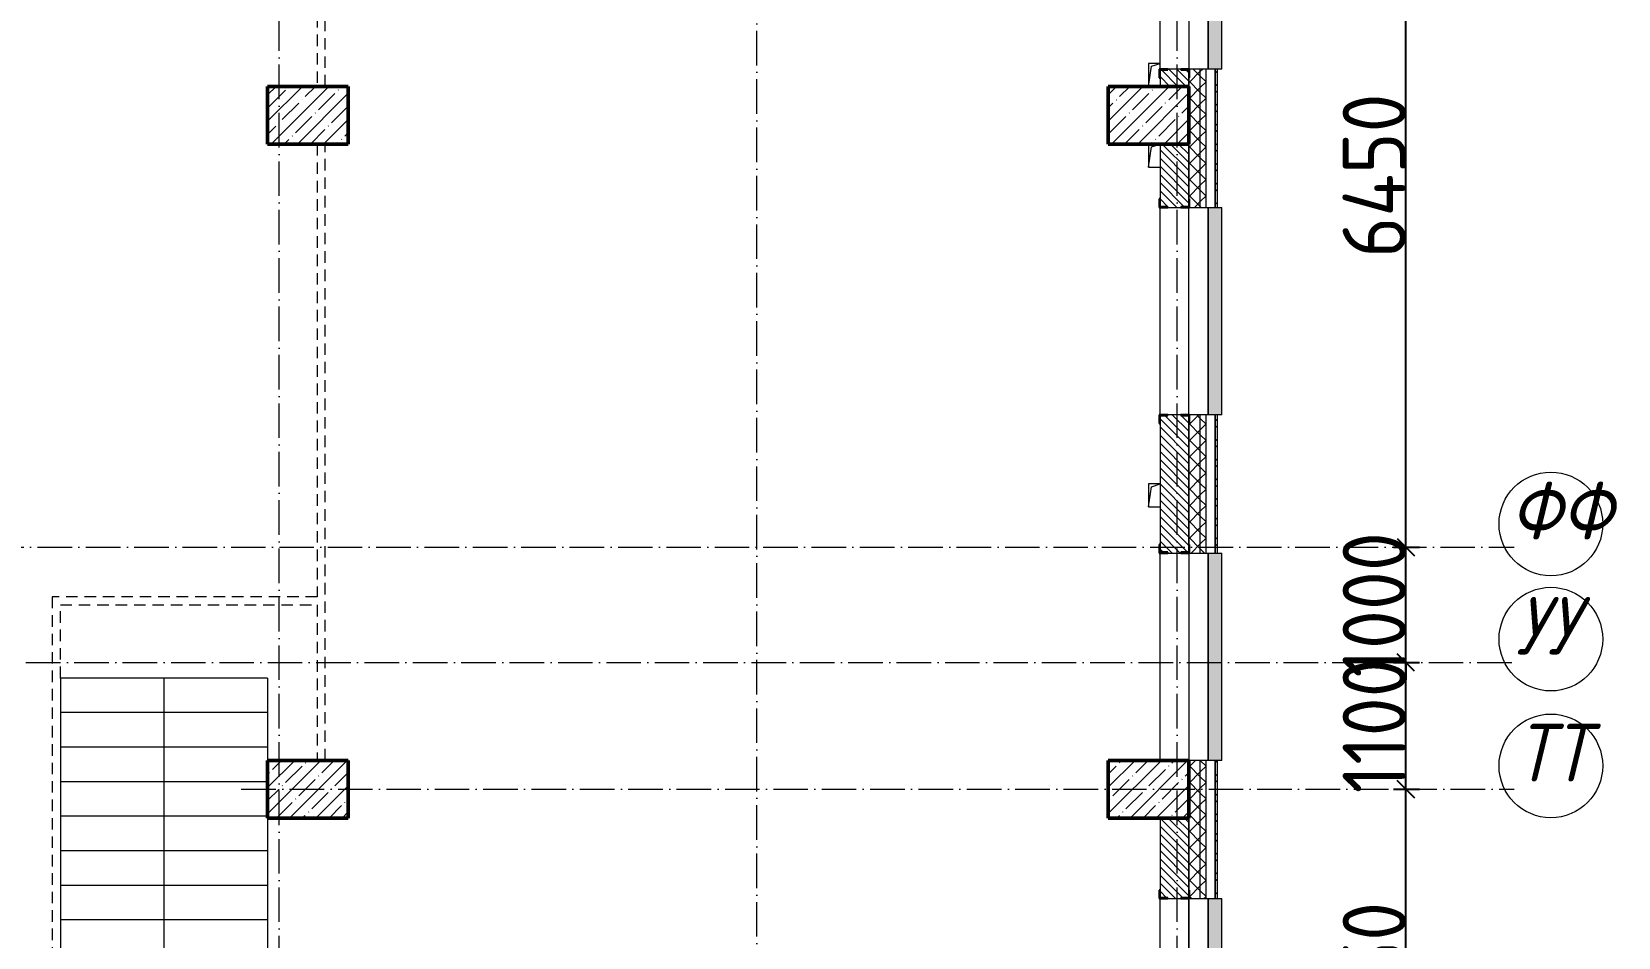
# Model space of a CAD drawing. Header units: millimetres. Extents: x -136833 to 49383, y -8033 to 344618.
# Drawn here: x -40233 to -26455, y 317993 to 325852 of the extents above; entities that cross this region are included whole.
import ezdxf

# ---------------------------------------------------------------- set-up
doc = ezdxf.new("R2010")
doc.units = ezdxf.units.MM
doc.linetypes.add('200_ШТРИХ_ш1п0_6_', pattern=[160, 100, -60])
doc.linetypes.add('50_200_ШТРИХ_1Т_ш5_п1_п1_', pattern=[700, 500, -100, 0, -100])
for name, color, linetype, lineweight in [('A-____-____-DIMS', 7, 'Continuous', 9), ('A-DETL-____-OTLN-3', 7, '200_ШТРИХ_ш1п0_6_', 9), ('A-GENM-____-MCUT', 7, 'Continuous', 25), ('A-GENM-____-OTLN', 7, 'Continuous', 9), ('A-GENM-____-OTLN-1', 7, 'Continuous', 25), ('A-GLAZ-____-OTLN', 7, 'Continuous', 9), ('A-WALL-____-MCUT', 7, 'Continuous', 13), ('A-WALL-____-MCUT-1', 7, 'Continuous', 9), ('A-WALL-____-OTLN', 7, 'Continuous', 9), ('A-WALL-____-PATT-1', 7, 'Continuous', 9), ('A-WALL-FNSH-MCUT-1', 7, 'Continuous', 9), ('S-COLS-____-MCUT', 7, 'Continuous', 50), ('S-COLS-____-OTLN', 7, 'Continuous', 9), ('S-GRID-____-IDEN', 7, 'Continuous', 9), ('S-GRID-____-OTLN-1', 7, '50_200_ШТРИХ_1Т_ш5_п1_п1_', 9), ('S-STRS-____-OTLN-1', 7, 'Continuous', 9)]:
    doc.layers.add(name, color=color, linetype=linetype, lineweight=lineweight)
doc.layers.add('A-GLAZ-____-OTLN-1', color=7, linetype='Continuous', lineweight=9, true_color=0xc0c0c0)
doc.styles.add('ISOCPEUR_I_9', font='isocpeui.ttf', dxfattribs={"width": 0.9, "height": 250})
doc.styles.add('СПДС', font='isocpeur.ttf', dxfattribs={"width": 0.9})
doc.dimstyles.new('ISO-2_5_0_9К_БОЛЬШОЙ_ОСИ', dxfattribs={"dimscale": 304.8, "dimtxt": 248.995294, "dimasz": 0.492126, "dimexe": 0.393701, "dimexo": 0, "dimgap": 0, "dimtad": 1, "dimdec": 0, "dimzin": 0, "dimdsep": 46, "dimtxsty": 'ISOCPEUR_I_9', "dimblk1": 'OBLIQUE', "dimblk2": 'OBLIQUE', "dimsah": 1, "dimcen": 0.09, "dimdle": 0.393701, "dimazin": 0, "dimtfac": 1, "dimtdec": 4, "dimtix": 1, "dimtmove": 0, "dimatfit": 3, "dimfxl": 1, "dimtvp": 1, "dimtolj": 1, "dimtzin": 0, "dimarcsym": 2})
pattern_1 = [(45, (-131434.41, 245796.49), (-70.71068, 70.71068), []), (135, (-131434.41, 245796.49), (-70.71068, -70.71068), [])]
pattern_2 = [(135, (-131434.413, 245796.486), (-35.35534, -35.35534), [])]

# ---------------------------------------------------------------- blocks, each defined once
blk = doc.blocks.new('BSC_Колонна _Прямоугольная - 500х700-V98-АР1_План отверстий 2 этажа в осях 1-64_Ю-ЯЯ')
at = {"layer": 'S-COLS-____-OTLN'}
h = blk.add_hatch(dxfattribs=at)
h.set_pattern_fill('FP_111', color=256, style=0, pattern_type=2)
h.set_pattern_definition([(315, (-73481.04, 93600), (114.04925, 114.04925), []), (315, (-73481.04, 93485.95), (114.04925, 114.04925), [201.613, -40.323, 3.353, -36.97])])
h.paths.add_polyline_path([(-250, -350), (250, -350), (250, 350), (-250, 350)], flags=0)
at = {"layer": 'S-COLS-____-MCUT'}
for p, q in [((250, 350), (-250, 350)), ((-250, 350), (-250, -350)), ((250, -350), (250, 350)), ((-250, -350), (250, -350))]:
    blk.add_line(p, q, dxfattribs=at)
blk = doc.blocks.new('BSC_Колонна _Прямоугольная - 500х700-V100-АР1_План отверстий 2 этажа в осях 1-64_Ю-ЯЯ')
at = {"layer": 'S-COLS-____-OTLN'}
h = blk.add_hatch(dxfattribs=at)
h.set_pattern_fill('FP_113', color=256, style=0, pattern_type=2)
h.set_pattern_definition([(315, (-73481.04, 100900), (114.04925, 114.04925), []), (315, (-73481.04, 100785.95), (114.04925, 114.04925), [201.613, -40.323, 3.353, -36.97])])
h.paths.add_polyline_path([(-250, 168), (-250, -350), (250, -350), (250, 350), (-250, 350)], flags=0)
at = {"layer": 'S-COLS-____-MCUT'}
for p, q in [((250, 350), (-250, 350)), ((-250, 350), (-250, -350)), ((250, -350), (250, 350)), ((-250, -350), (250, -350))]:
    blk.add_line(p, q, dxfattribs=at)
blk = doc.blocks.new('BSC_Колонна _Прямоугольная - 500х700-V101-АР1_План отверстий 2 этажа в осях 1-64_Ю-ЯЯ')
at = {"layer": 'S-COLS-____-OTLN'}
h = blk.add_hatch(dxfattribs=at)
h.set_pattern_fill('FP_114', color=256, style=0, pattern_type=2)
h.set_pattern_definition([(315, (-79331.04, 93600), (114.04925, 114.04925), []), (315, (-79331.04, 93485.95), (114.04925, 114.04925), [201.613, -40.323, 3.353, -36.97])])
h.paths.add_polyline_path([(-250, -350), (250, -350), (250, 350), (-250, 350)], flags=0)
at = {"layer": 'S-COLS-____-MCUT'}
for p, q in [((250, 350), (-250, 350)), ((-250, 350), (-250, -350)), ((250, -350), (250, 350)), ((-250, -350), (250, -350))]:
    blk.add_line(p, q, dxfattribs=at)
blk = doc.blocks.new('BSC_Колонна _Прямоугольная - 500х700-V102-АР1_План отверстий 2 этажа в осях 1-64_Ю-ЯЯ')
at = {"layer": 'S-COLS-____-OTLN'}
h = blk.add_hatch(dxfattribs=at)
h.set_pattern_fill('FP_115', color=256, style=0, pattern_type=2)
h.set_pattern_definition([(315, (-79331.04, 100900), (114.04925, 114.04925), []), (315, (-79331.04, 100785.95), (114.04925, 114.04925), [201.613, -40.323, 3.353, -36.97])])
h.paths.add_polyline_path([(-250, 350), (-250, -350), (250, -350), (250, 350)], flags=0)
at = {"layer": 'S-COLS-____-MCUT'}
for p, q in [((250, 350), (-250, 350)), ((-250, 350), (-250, -350)), ((250, -350), (250, 350)), ((-250, -350), (250, -350))]:
    blk.add_line(p, q, dxfattribs=at)
blk = doc.blocks.new('Отлив_СКБ - Отлив витража_120_НВФ-31885687-АР1_План отверстий 2 этажа в осях 1-64_Ю-ЯЯ')
at = {"layer": 'A-GLAZ-____-OTLN-1'}
for points in [[(0, 0), (0, -2), (1800, -2), (1800, 0), (1023, 0)], [(0, -83), (0, -120), (1800, -120), (1800, -2), (0, -2), (0, -63)]]:
    blk.add_hatch(color=256, dxfattribs=at).paths.add_polyline_path(points, flags=0)
at = {"layer": 'A-GLAZ-____-OTLN'}
for p, q in [((0, 0), (1800, 0)), ((1800, -2), (0, -2)), ((0, -120), (0, -83)), ((0, -120), (1800, -120)), ((1800, -83), (1800, -120))]:
    blk.add_line(p, q, dxfattribs=at)
blk = doc.blocks.new('Фахверк_СКБ_Уголок - 250_2700-27497298-АР1_План отверстий 2 этажа в осях 1-64_Ю-ЯЯ')
at = {"layer": 'A-GENM-____-MCUT'}
for p, q in [((200, 181), (125, 181)), ((125, 181), (125, 106)), ((131, 106), (131, 175)), ((131, 175), (200, 175)), ((200, 175), (200, 181)), ((125, 106), (131, 106)), ((131, -6), (125, -6)), ((125, -6), (125, -81)), ((125, -81), (200, -81)), ((131, -75), (131, -6)), ((200, -75), (131, -75)), ((200, -81), (200, -75))]:
    blk.add_line(p, q, dxfattribs=at)
blk = doc.blocks.new('Фахверк_СКБ_Уголок - 250_2700_1-27501432-АР1_План отверстий 2 этажа в осях 1-64_Ю-ЯЯ')
at = {"layer": 'A-GENM-____-MCUT'}
for p, q in [((200, 181), (125, 181)), ((125, 181), (125, 106)), ((131, 106), (131, 175)), ((131, 175), (200, 175)), ((200, 175), (200, 181)), ((125, 106), (131, 106)), ((131, -6), (125, -6)), ((125, -6), (125, -81)), ((125, -81), (200, -81)), ((131, -75), (131, -6)), ((200, -75), (131, -75)), ((200, -81), (200, -75))]:
    blk.add_line(p, q, dxfattribs=at)
blk = doc.blocks.new('AR_Отверстие прямоугольное _в плите_ - AR_Отверстие прямоугольное _в плите_-V168-АР1_План отверстий 2 этажа в осях 1-64_Ю-ЯЯ')
at = {"layer": 'A-GENM-____-OTLN'}
for p, q in [((-50, 100), (-50, -100)), ((-50, -100), (-25, 75)), ((-25, 75), (50, 100)), ((-50, -100), (50, -100))]:
    blk.add_line(p, q, dxfattribs=at)
blk = doc.blocks.new('AR_Отверстие прямоугольное _в плите_ - AR_Отверстие прямоугольное _в плите_-V172-АР1_План отверстий 2 этажа в осях 1-64_Ю-ЯЯ')
at = {"layer": 'A-GENM-____-OTLN'}
for p, q in [((50, 100), (-50, 100)), ((-50, 100), (-50, -100)), ((-50, -100), (-25, 75)), ((-25, 75), (50, 100)), ((-50, -100), (50, -100))]:
    blk.add_line(p, q, dxfattribs=at)
blk = doc.blocks.new('AR_Отверстие прямоугольное _в плите_ - AR_Отверстие прямоугольное _в плите_-V169-АР1_План отверстий 2 этажа в осях 1-64_Ю-ЯЯ')
at = {"layer": 'A-GENM-____-OTLN'}
for p, q in [((50, 100), (-50, 100)), ((-50, 100), (-50, -100)), ((-50, -100), (-25, 75)), ((-25, 75), (50, 100))]:
    blk.add_line(p, q, dxfattribs=at)
blk = doc.blocks.new('Ось сетки - Круг_Ø6_00__ISO-2_5_0_9K_-25732049-АР1_План отверстий 3 этажа в осях 1-64_Ю-ЯЯ')
at = {"layer": 'S-GRID-____-IDEN'}
blk.add_circle((0, 0), 3, dxfattribs=at)
blk = doc.blocks.new('_Oblique')
at = {"color": 0, "linetype": 'ByBlock', "lineweight": -2}
blk.add_line((-0.5, -0.5), (0.5, 0.5), dxfattribs=at)
blk = doc.blocks.new('*D2025')
at = {"layer": 'A-____-____-DIMS', "color": 0, "lineweight": -2, "transparency": 16777216}
for p, q in [((386905, -16852), (386905, -13262)), ((386799, -13382), (387025, -13382)), ((386799, -16732), (387025, -16732))]:
    blk.add_line(p, q, dxfattribs=at)
at = {"layer": 'Defpoints', "color": 0, "transparency": 16777216}
for p in [(386799, -13382), (386905, -13382), (386799, -16732)]:
    blk.add_point(p, dxfattribs=at)
at = {"layer": 'A-____-____-DIMS', "color": 0, "lineweight": -2, "transparency": 16777216, "xscale": 150, "yscale": 150, "zscale": 150}
for p, rotation in [((386905, -13382), 90), ((386905, -16732), 270)]:
    blk.add_blockref('_Oblique', p, dxfattribs=dict(at, rotation=rotation))
at = {"layer": 'A-____-____-DIMS', "color": 0, "transparency": 16777216, "insert": (386631, -15057), "char_height": 548.6, "attachment_point": 5, "rotation": 90, "style": 'СПДС'}
blk.add_mtext('\\A1;3350', dxfattribs=at)
blk = doc.blocks.new('*D2026')
at = {"layer": 'A-____-____-DIMS', "color": 0, "lineweight": -2, "transparency": 16777216}
for p, q in [((386905, -13502), (386905, -12162)), ((386799, -12282), (387025, -12282)), ((386799, -13382), (387025, -13382))]:
    blk.add_line(p, q, dxfattribs=at)
at = {"layer": 'Defpoints', "color": 0, "transparency": 16777216}
for p in [(386799, -12282), (386905, -12282), (386799, -13382)]:
    blk.add_point(p, dxfattribs=at)
at = {"layer": 'A-____-____-DIMS', "color": 0, "lineweight": -2, "transparency": 16777216, "xscale": 150, "yscale": 150, "zscale": 150}
for p, rotation in [((386905, -12282), 90), ((386905, -13382), 270)]:
    blk.add_blockref('_Oblique', p, dxfattribs=dict(at, rotation=rotation))
at = {"layer": 'A-____-____-DIMS', "color": 0, "transparency": 16777216, "insert": (386631, -12832), "char_height": 548.6, "attachment_point": 5, "rotation": 90, "style": 'СПДС'}
blk.add_mtext('\\A1;1100', dxfattribs=at)
blk = doc.blocks.new('*D2027')
at = {"layer": 'A-____-____-DIMS', "color": 0, "lineweight": -2, "transparency": 16777216}
for p, q in [((386905, -11282), (386905, -11132)), ((386799, -11282), (387025, -11282)), ((386905, -12282), (386905, -11282)), ((386799, -12282), (387025, -12282)), ((386905, -12282), (386905, -12432))]:
    blk.add_line(p, q, dxfattribs=at)
at = {"layer": 'Defpoints', "color": 0, "transparency": 16777216}
for p in [(386799, -11282), (386905, -11282), (386799, -12282)]:
    blk.add_point(p, dxfattribs=at)
at = {"layer": 'A-____-____-DIMS', "color": 0, "lineweight": -2, "transparency": 16777216, "xscale": 150, "yscale": 150, "zscale": 150}
for p, rotation in [((386905, -11282), 270), ((386905, -12282), 90)]:
    blk.add_blockref('_Oblique', p, dxfattribs=dict(at, rotation=rotation))
at = {"layer": 'A-____-____-DIMS', "color": 0, "transparency": 16777216, "insert": (386631, -11782), "char_height": 548.6, "attachment_point": 5, "rotation": 90, "style": 'СПДС'}
blk.add_mtext('\\A1;1000', dxfattribs=at)
blk = doc.blocks.new('*D2028')
at = {"layer": 'A-____-____-DIMS', "color": 0, "lineweight": -2, "transparency": 16777216}
for p, q in [((386905, -11402), (386905, -4712)), ((386799, -4832), (387025, -4832)), ((386799, -11282), (387025, -11282))]:
    blk.add_line(p, q, dxfattribs=at)
at = {"layer": 'Defpoints', "color": 0, "transparency": 16777216}
for p in [(386799, -4832), (386905, -4832), (386799, -11282)]:
    blk.add_point(p, dxfattribs=at)
at = {"layer": 'A-____-____-DIMS', "color": 0, "lineweight": -2, "transparency": 16777216, "xscale": 150, "yscale": 150, "zscale": 150}
for p, rotation in [((386905, -4832), 90), ((386905, -11282), 270)]:
    blk.add_blockref('_Oblique', p, dxfattribs=dict(at, rotation=rotation))
at = {"layer": 'A-____-____-DIMS', "color": 0, "transparency": 16777216, "insert": (386631, -8057), "char_height": 548.6, "attachment_point": 5, "rotation": 90, "style": 'СПДС'}
blk.add_mtext('\\A1;6450', dxfattribs=at)
blk = doc.blocks.new('3эт')
at = {"layer": 'S-GRID-____-OTLN-1', "color": 251, "ltscale": 0.6, "true_color": 0x636466}
for p, q in [((377120.7, -46882.4), (377120.7, 4029.4)), ((381270.7, -37346.8), (381270.7, 4029.4)), ((384920.7, -46882.4), (384920.7, 4029.4)), ((333012.7, -11282.4), (387845.1, -11282.4)), ((318208.2, -12282.4), (387845.1, -12282.4)), ((376792, -13382.4), (387845.1, -13382.4))]:
    blk.add_line(p, q, dxfattribs=at)
at = {"layer": 'S-GRID-____-IDEN', "xscale": 150, "yscale": 150, "zscale": 99.99999999999993, "rotation": 269.9999999999995}
for p in [(388165, -11079.9), (388165, -12079.9), (388165, -13179.9)]:
    blk.add_blockref('Ось сетки - Круг_Ø6_00__ISO-2_5_0_9K_-25732049-АР1_План отверстий 3 этажа в осях 1-64_Ю-ЯЯ', p, dxfattribs=at)
at = {"layer": 'S-GRID-____-IDEN', "char_height": 500, "attachment_point": 1, "style": 'ISOCPEUR_I_9'}
for s, insert, width in [('ФФ', (387810, -10714.8), 562.785), ('УУ', (387857.7, -11714.8), 447.342), ('ТТ', (387857.7, -12814.8), 447.342)]:
    blk.add_mtext(s, dxfattribs=dict(at, insert=insert, width=width))
at = {"layer": 'A-____-____-DIMS'}
for base, p1, p2, override, picture, middle in [((386904.9, -4832.4), (386798.9, -11282.4), (386798.9, -4832.4), {"dimtxt": 1.8, "dimpost": '<>', "dimtxsty": 'СПДС', "dimfxl": 6450}, '*D2028', (386630.6, -8057.4)), ((386904.9, -11282.4), (386798.9, -12282.4), (386798.9, -11282.4), {"dimtxt": 1.8, "dimpost": '<>', "dimtxsty": 'СПДС', "dimfxl": 1000}, '*D2027', (386630.6, -11782.4)), ((386904.9, -12282.4), (386798.9, -13382.4), (386798.9, -12282.4), {"dimtxt": 1.8, "dimpost": '<>', "dimtxsty": 'СПДС', "dimfxl": 1100}, '*D2026', (386630.6, -12832.4)), ((386904.9, -13382.4), (386798.9, -16732.4), (386798.9, -13382.4), {"dimtxt": 1.8, "dimpost": '<>', "dimtxsty": 'СПДС', "dimfxl": 3350}, '*D2025', (386630.6, -15057.4))]:
    dim = blk.add_linear_dim(base=base, p1=p1, p2=p2, angle=90, dimstyle='ISO-2_5_0_9К_БОЛЬШОЙ_ОСИ', override=override, dxfattribs=at)
    dim.commit()
    dim.dimension.update_dxf_attribs({"geometry": picture, "text_midpoint": middle})

msp = doc.modelspace()

# ---------------------------------------------------------------- hatches: boundary and pattern name
at = {"layer": 'A-WALL-____-PATT-1'}
h = msp.add_hatch(dxfattribs=at)
h.set_pattern_fill('FP_3', color=256, style=0, pattern_type=2)
h.set_pattern_definition([(45, (-131434.41, 245796.49), (-85.53659, 85.53659), []), (45, (-131377.39, 245796.49), (-85.53659, 85.53659), [])])
h.paths.add_polyline_path([(-29934.4, 315277.5), (-29934.4, 316527.5), (-29954.4, 316527.5), (-29954.4, 315277.5)], flags=0)
h.paths.add_polyline_path([(-29954.4, 318327.5), (-29934.4, 318327.5), (-29934.4, 319527.5), (-29954.4, 319527.5), (-29954.4, 319165.2)], flags=0)
h.paths.add_polyline_path([(-29934.4, 321327.5), (-29934.4, 322527.5), (-29954.4, 322527.5), (-29954.4, 321327.5)], flags=0)
h.paths.add_polyline_path([(-29934.4, 324327.5), (-29934.4, 325527.5), (-29954.4, 325527.5), (-29954.4, 324327.5)], flags=0)
h.paths.add_polyline_path([(-29934.4, 327327.5), (-29934.4, 331707.5), (-29954.4, 331707.5), (-29954.4, 327327.5)], flags=0)
h = msp.add_hatch(dxfattribs=at)
h.set_pattern_fill('FP_1', color=256, style=0, pattern_type=2)
h.set_pattern_definition(pattern_1)
h.paths.add_polyline_path([(-30034.4, 292612.5), (-30034.4, 292877.5), (-30084.4, 292877.5), (-30084.4, 292612.5)], flags=0)
h.paths.add_polyline_path([(-30084.4, 293877.5), (-30034.4, 293877.5), (-30034.4, 301577.5), (-30084.4, 301577.5), (-30084.4, 296563.4)], flags=0)
h.paths.add_polyline_path([(-30084.4, 315277.5), (-30034.4, 315277.5), (-30034.4, 316527.5), (-30084.4, 316527.5), (-30084.4, 315936.4)], flags=0)
h.paths.add_polyline_path([(-30084.4, 318327.5), (-30034.4, 318327.5), (-30034.4, 319527.5), (-30084.4, 319527.5), (-30084.4, 319165.2)], flags=0)
h.paths.add_polyline_path([(-30034.4, 321327.5), (-30034.4, 322527.5), (-30084.4, 322527.5), (-30084.4, 321327.5)], flags=0)
h.paths.add_polyline_path([(-30034.4, 324327.5), (-30034.4, 325527.5), (-30084.4, 325527.5), (-30084.4, 324327.5)], flags=0)
h.paths.add_polyline_path([(-30034.4, 327327.5), (-30034.4, 331577.5), (-30084.4, 331577.5), (-30084.4, 327327.5)], flags=0)
h = msp.add_hatch(dxfattribs=at)
h.set_pattern_fill('FP_1', color=256, style=0, pattern_type=2)
h.set_pattern_definition(pattern_1)
h.paths.add_polyline_path([(-30184.4, 292612.5), (-30084.4, 292612.5), (-30084.4, 292877.5), (-30184.4, 292877.5)], flags=0)
h.paths.add_polyline_path([(-30084.4, 293877.5), (-30084.4, 301577.5), (-30178.4, 301577.5), (-30178.4, 301502.5), (-30184.4, 301502.5), (-30184.4, 293877.5)], flags=0)
h.paths.add_polyline_path([(-30084.4, 315277.5), (-30084.4, 316527.5), (-30178.4, 316527.5), (-30178.4, 316452.5), (-30184.4, 316452.5), (-30184.4, 315352.5), (-30178.4, 315352.5), (-30178.4, 315277.5)], flags=0)
h.paths.add_polyline_path([(-30178.4, 318327.5), (-30084.4, 318327.5), (-30084.4, 319527.5), (-30184.4, 319527.5), (-30184.4, 318402.5), (-30178.4, 318402.5), (-30178.4, 318333.5)], flags=0)
h.paths.add_polyline_path([(-30178.4, 321327.5), (-30084.4, 321327.5), (-30084.4, 322527.5), (-30178.4, 322527.5), (-30178.4, 322452.5), (-30184.4, 322452.5), (-30184.4, 321402.5), (-30178.4, 321402.5), (-30178.4, 321333.5)], flags=0)
h.paths.add_polyline_path([(-30178.4, 324327.5), (-30084.4, 324327.5), (-30084.4, 325527.5), (-30178.4, 325527.5), (-30178.4, 325452.5), (-30184.4, 325452.5), (-30184.4, 324402.5), (-30178.4, 324402.5), (-30178.4, 324333.5)], flags=0)
h.paths.add_polyline_path([(-30084.4, 327327.5), (-30084.4, 331477.5), (-30184.4, 331477.5), (-30184.4, 327327.5)], flags=0)
h = msp.add_hatch(dxfattribs=at)
h.set_pattern_fill('FP_6', color=256, style=0, pattern_type=2)
h.set_pattern_definition(pattern_2)
h.paths.add_polyline_path([(-30260.2, 325377.5), (-30184.4, 325377.5), (-30184.4, 325521.5), (-30253.4, 325521.5), (-30253.4, 325527.5), (-30365.4, 325527.5), (-30365.4, 325521.5), (-30434.4, 325521.5), (-30434.4, 325377.5)], flags=0)
h = msp.add_hatch(dxfattribs=at)
h.set_pattern_fill('FP_6', color=256, style=0, pattern_type=2)
h.set_pattern_definition(pattern_2)
h.paths.add_polyline_path([(-30253.4, 321327.5), (-30253.4, 321333.5), (-30184.4, 321333.5), (-30184.4, 322521.5), (-30253.4, 322521.5), (-30253.4, 322527.5), (-30365.4, 322527.5), (-30365.4, 322521.5), (-30434.4, 322521.5), (-30434.4, 321333.5), (-30365.4, 321333.5), (-30365.4, 321327.5)], flags=0)
h.paths.add_polyline_path([(-30253.4, 324327.5), (-30253.4, 324333.5), (-30184.4, 324333.5), (-30184.4, 324877.2), (-30434.4, 324877.2), (-30434.4, 324333.5), (-30365.4, 324333.5), (-30365.4, 324327.5)], flags=0)
h = msp.add_hatch(dxfattribs=at)
h.set_pattern_fill('FP_6', color=256, style=0, pattern_type=2)
h.set_pattern_definition(pattern_2)
h.paths.add_polyline_path([(-30434.4, 316177.5), (-30184.4, 316177.5), (-30184.4, 316521.5), (-30253.4, 316521.5), (-30253.4, 316527.5), (-30365.4, 316527.5), (-30365.4, 316521.5), (-30434.4, 316521.5), (-30434.4, 316452.5)], flags=0)
h.paths.add_polyline_path([(-30253.4, 318327.5), (-30253.4, 318333.5), (-30184.4, 318333.5), (-30184.4, 319027.5), (-30434.4, 319027.5), (-30434.4, 318333.5), (-30365.4, 318333.5), (-30365.4, 318327.5)], flags=0)

# ---------------------------------------------------------------- linework, layer by layer
at = {"layer": 'A-DETL-____-OTLN-3'}
for p, q in [((-37754.4, 326627.5), (-37754.4, 325377.5)), ((-37684.4, 325377.5), (-37684.4, 326627.5)), ((-37754.4, 324877.5), (-37754.4, 320947.5)), ((-37684.4, 319527.5), (-37684.4, 324877.5)), ((-40054.4, 320947.5), (-40054.4, 310357.5)), ((-37754.4, 320947.5), (-40054.4, 320947.5)), ((-39984.4, 320242.5), (-39984.4, 320877.5)), ((-39984.4, 320877.5), (-37754.4, 320877.5)), ((-37754.4, 320877.5), (-37754.4, 319527.5))]:
    msp.add_line(p, q, dxfattribs=at)
at = {"layer": 'A-WALL-____-MCUT'}
for p, q in [((-30434.4, 325452.5), (-30434.4, 325377.5)), ((-30253.4, 325527.5), (-30365.4, 325527.5)), ((-29954.4, 325527.5), (-30178.4, 325527.5)), ((-29954.4, 324327.5), (-29954.4, 325527.5)), ((-30184.4, 324877.2), (-30434.4, 324877.2)), ((-30434.4, 324877.2), (-30434.4, 324402.5)), ((-30365.4, 324327.5), (-30253.4, 324327.5)), ((-30178.4, 324327.5), (-29954.4, 324327.5)), ((-30434.4, 322452.5), (-30434.4, 321402.5)), ((-30253.4, 322527.5), (-30365.4, 322527.5)), ((-29954.4, 322527.5), (-30178.4, 322527.5)), ((-29954.4, 321327.5), (-29954.4, 322527.5)), ((-30365.4, 321327.5), (-30253.4, 321327.5)), ((-30178.4, 321327.5), (-29954.4, 321327.5)), ((-29954.4, 319527.5), (-30184.4, 319527.5)), ((-29954.4, 318327.5), (-29954.4, 319527.5)), ((-30434.4, 319027.5), (-30434.4, 318402.5)), ((-30365.4, 318327.5), (-30253.4, 318327.5)), ((-30178.4, 318327.5), (-29954.4, 318327.5))]:
    msp.add_line(p, q, dxfattribs=at)
at = {"layer": 'A-WALL-____-MCUT-1'}
for p, q in [((-30184.4, 325452.5), (-30184.4, 325377.5)), ((-30184.4, 325377.5), (-30184.4, 325452.5)), ((-30084.4, 324327.5), (-30084.4, 325527.5)), ((-30034.4, 324327.5), (-30034.4, 325527.5)), ((-30184.4, 324877.2), (-30184.4, 324402.5)), ((-30184.4, 324402.5), (-30184.4, 324877.2)), ((-30184.4, 322452.5), (-30184.4, 321402.5)), ((-30184.4, 321402.5), (-30184.4, 322452.5)), ((-30084.4, 321327.5), (-30084.4, 322527.5)), ((-30034.4, 321327.5), (-30034.4, 322527.5)), ((-30084.4, 318327.5), (-30084.4, 319527.5)), ((-30034.4, 318327.5), (-30034.4, 319527.5)), ((-30184.4, 319027.5), (-30184.4, 318402.5)), ((-30184.4, 318402.5), (-30184.4, 319027.5))]:
    msp.add_line(p, q, dxfattribs=at)
at = {"layer": 'A-WALL-____-OTLN'}
for p, q in [((-30434.4, 325527.5), (-30434.4, 327327.5)), ((-30184.4, 327327.5), (-30184.4, 325527.5)), ((-30434.4, 324877.2), (-30434.4, 324877.5)), ((-30434.4, 322527.5), (-30434.4, 324327.5)), ((-30184.4, 322527.5), (-30184.4, 324327.5)), ((-30434.4, 319527.5), (-30434.4, 321327.5)), ((-30184.4, 321327.5), (-30184.4, 319527.5)), ((-30434.4, 316527.5), (-30434.4, 318327.5)), ((-30184.4, 316527.5), (-30184.4, 318327.5)), ((-30184.4, 318327.5), (-30184.4, 316527.5))]:
    msp.add_line(p, q, dxfattribs=at)
at = {"layer": 'A-WALL-FNSH-MCUT-1'}
for p, q in [((-29934.4, 325527.5), (-29954.4, 325527.5)), ((-29954.4, 325527.5), (-29954.4, 324327.5)), ((-29934.4, 324327.5), (-29934.4, 325527.5)), ((-29954.4, 324327.5), (-29934.4, 324327.5)), ((-29934.4, 322527.5), (-29954.4, 322527.5)), ((-29954.4, 322527.5), (-29954.4, 321327.5)), ((-29934.4, 321327.5), (-29934.4, 322527.5)), ((-29954.4, 321327.5), (-29934.4, 321327.5)), ((-29934.4, 319527.5), (-29954.4, 319527.5)), ((-29954.4, 319527.5), (-29954.4, 318327.5)), ((-29934.4, 318327.5), (-29934.4, 319527.5)), ((-29954.4, 318327.5), (-29934.4, 318327.5))]:
    msp.add_line(p, q, dxfattribs=at)
at = {"layer": 'S-STRS-____-OTLN-1'}
for p, q in [((-38184.4, 320242.5), (-39984.4, 320242.5)), ((-39984.4, 320242.5), (-39984.4, 319942.5)), ((-38184.4, 320242.5), (-39984.4, 320242.5)), ((-39084.4, 320242.5), (-39084.4, 319942.5)), ((-38184.4, 320242.5), (-38184.4, 319942.5)), ((-39984.4, 319942.5), (-39984.4, 319642.5)), ((-38184.4, 319942.5), (-39984.4, 319942.5)), ((-38184.4, 319942.5), (-39984.4, 319942.5)), ((-39084.4, 319942.5), (-39084.4, 319642.5)), ((-38184.4, 319942.5), (-38184.4, 319642.5)), ((-39984.4, 319642.5), (-39984.4, 319342.5)), ((-38184.4, 319642.5), (-39984.4, 319642.5)), ((-38184.4, 319642.5), (-39984.4, 319642.5)), ((-39084.4, 319642.5), (-39084.4, 319342.5)), ((-38184.4, 319642.5), (-38184.4, 319527.5)), ((-39984.4, 319342.5), (-39984.4, 319042.5)), ((-38184.4, 319342.5), (-39984.4, 319342.5)), ((-38184.4, 319342.5), (-39984.4, 319342.5)), ((-39084.4, 319342.5), (-39084.4, 319042.5)), ((-39984.4, 319042.5), (-39984.4, 318742.5)), ((-38184.4, 319042.5), (-39984.4, 319042.5)), ((-38184.4, 319042.5), (-39984.4, 319042.5)), ((-39084.4, 319042.5), (-39084.4, 318742.5)), ((-38184.4, 319027.5), (-38184.4, 318742.5)), ((-39984.4, 318742.5), (-39984.4, 318442.5)), ((-38184.4, 318742.5), (-39984.4, 318742.5)), ((-38184.4, 318742.5), (-39984.4, 318742.5)), ((-39084.4, 318742.5), (-39084.4, 318442.5)), ((-38184.4, 318742.5), (-38184.4, 318442.5)), ((-39984.4, 318442.5), (-39984.4, 318142.5)), ((-38184.4, 318442.5), (-39984.4, 318442.5)), ((-38184.4, 318442.5), (-39984.4, 318442.5)), ((-39084.4, 318442.5), (-39084.4, 318142.5)), ((-38184.4, 318442.5), (-38184.4, 318142.5)), ((-39984.4, 318142.5), (-39984.4, 317842.5)), ((-38184.4, 318142.5), (-39984.4, 318142.5)), ((-38184.4, 318142.5), (-39984.4, 318142.5)), ((-39084.4, 318142.5), (-39084.4, 317842.5)), ((-38184.4, 318142.5), (-38184.4, 317842.5))]:
    msp.add_line(p, q, dxfattribs=at)

# ---------------------------------------------------------------- block references
msp.add_blockref('3эт', (-415205.1, 332659.9))
at = {"layer": 'A-GENM-____-OTLN'}
for name, p in [('AR_Отверстие прямоугольное _в плите_ - AR_Отверстие прямоугольное _в плите_-V169-АР1_План отверстий 2 этажа в осях 1-64_Ю-ЯЯ', (-30484.4, 325477.5)), ('AR_Отверстие прямоугольное _в плите_ - AR_Отверстие прямоугольное _в плите_-V168-АР1_План отверстий 2 этажа в осях 1-64_Ю-ЯЯ', (-30484.4, 324777.5)), ('AR_Отверстие прямоугольное _в плите_ - AR_Отверстие прямоугольное _в плите_-V172-АР1_План отверстий 2 этажа в осях 1-64_Ю-ЯЯ', (-30484.4, 321827.5))]:
    msp.add_blockref(name, p, dxfattribs=at)
at = {"layer": 'A-GENM-____-OTLN-1'}
for name, p, rotation in [('Фахверк_СКБ_Уголок - 250_2700_1-27501432-АР1_План отверстий 2 этажа в осях 1-64_Ю-ЯЯ', (-30359.4, 325652.5), 269.9999999999999), ('Фахверк_СКБ_Уголок - 250_2700-27497298-АР1_План отверстий 2 этажа в осях 1-64_Ю-ЯЯ', (-30259.4, 324202.5), 89.99999999999993), ('Фахверк_СКБ_Уголок - 250_2700-27497298-АР1_План отверстий 2 этажа в осях 1-64_Ю-ЯЯ', (-30359.4, 322652.5), 269.9999999999999), ('Фахверк_СКБ_Уголок - 250_2700-27497298-АР1_План отверстий 2 этажа в осях 1-64_Ю-ЯЯ', (-30259.4, 321202.5), 89.99999999999994), ('Фахверк_СКБ_Уголок - 250_2700-27497298-АР1_План отверстий 2 этажа в осях 1-64_Ю-ЯЯ', (-30259.4, 318202.5), 89.99999999999994)]:
    msp.add_blockref(name, p, dxfattribs=dict(at, rotation=rotation))
at = {"layer": 'A-GLAZ-____-OTLN', "rotation": 90}
for p in [(-30017.4, 325527.5), (-30017.4, 322527.5), (-30017.4, 319527.5), (-30017.4, 316527.5)]:
    msp.add_blockref('Отлив_СКБ - Отлив витража_120_НВФ-31885687-АР1_План отверстий 2 этажа в осях 1-64_Ю-ЯЯ', p, dxfattribs=at)
at = {"layer": 'S-COLS-____-OTLN', "rotation": 89.9999999999999}
for name, p in [('BSC_Колонна _Прямоугольная - 500х700-V101-АР1_План отверстий 2 этажа в осях 1-64_Ю-ЯЯ', (-37834.4, 325127.5)), ('BSC_Колонна _Прямоугольная - 500х700-V102-АР1_План отверстий 2 этажа в осях 1-64_Ю-ЯЯ', (-30534.4, 325127.5)), ('BSC_Колонна _Прямоугольная - 500х700-V98-АР1_План отверстий 2 этажа в осях 1-64_Ю-ЯЯ', (-37834.4, 319277.5)), ('BSC_Колонна _Прямоугольная - 500х700-V100-АР1_План отверстий 2 этажа в осях 1-64_Ю-ЯЯ', (-30534.4, 319277.5))]:
    msp.add_blockref(name, p, dxfattribs=at)

doc.saveas('drawing.dxf')
